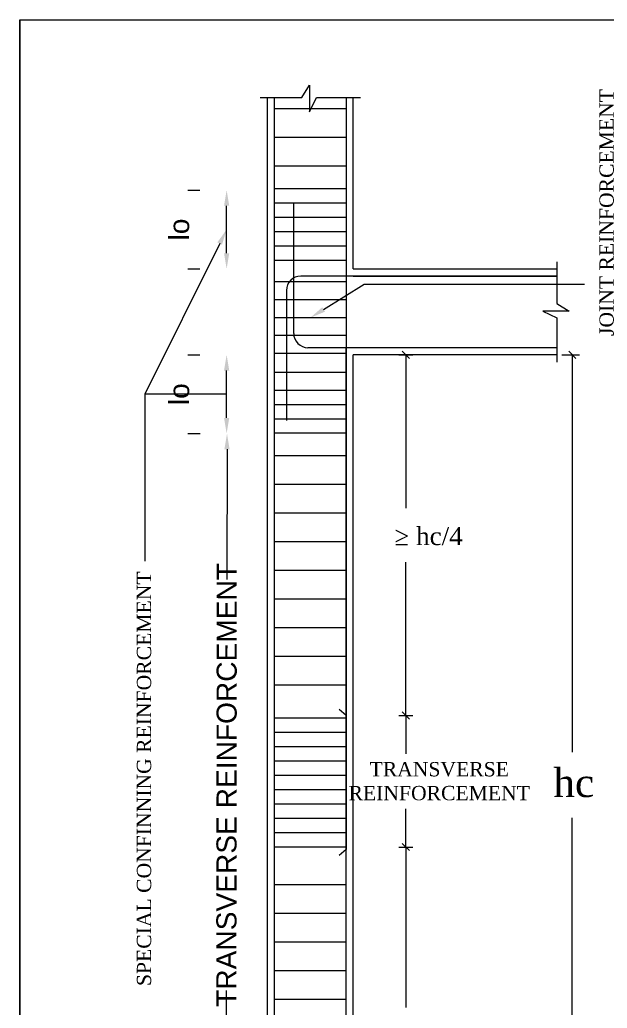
# Model space of a CAD drawing. Header units: metres. Extents: x -1560643 to -1560434, y 43491 to 43663.
# Drawn here: x -1560603.66 to -1560598.19, y 43506.76 to 43515.96 of the extents above; entities that cross this region are included whole.
import ezdxf

# ---------------------------------------------------------------- set-up
doc = ezdxf.new("R2010")
doc.units = ezdxf.units.M
doc.header["$LTSCALE"] = 750
doc.header["$MEASUREMENT"] = 0
doc.layers.get('0').update_dxf_attribs({"lineweight": 5})
doc.layers.add('BLK_1_FLR_0_DRINKING_WATER', color=7, linetype='Continuous', lineweight=5)
doc.styles.get("Standard").update_dxf_attribs({"font": 'arial.ttf'})
doc.styles.add('TIMES', font='times.ttf')

# ---------------------------------------------------------------- blocks, each defined once
blk = doc.blocks.new('_Oblique')
at = {"color": 0, "linetype": 'ByBlock', "lineweight": -2}
blk.add_line((-0.5, -0.5), (0.5, 0.5), dxfattribs=at)
blk = doc.blocks.new('A$C52BB42CC')
at = {"lineweight": -2}
blk.add_line((1557.512491927802, 1007.556189590908), (1557.512491927802, 449.0410357220389), dxfattribs=at)
for p, q in [((1660.903402939089, 979.1136130288724), (1663.669376200443, 983.6201233525207)), ((1663.669376200443, 983.6201233525207), (1663.669376200443, 973.8753190451934)), ((1645.617824918357, 979.1136130288724), (1660.903402939089, 979.1136130288724)), ((1648.24070641119, 569.7422145328492), (1648.240706411248, 979.1136130288724)), ((1650.863587904081, 567.119333039991), (1650.863587904081, 979.1136130288724)), ((1650.863587904081, 475.4499493688491), (1650.863587904081, 979.1136130288724)), ((1663.669376200443, 973.8753190451934), (1666.182744813821, 979.1136130288724)), ((1666.182744813821, 979.1136130288724), (1682.338165818539, 979.1136130288724)), ((1677.092402832786, 979.1136130288576), (1677.092402832786, 727.2817811988533)), ((1679.715284325648, 916.295925779319), (1679.715284325648, 979.1136130288724)), ((1677.092402832786, 974.9013052226472), (1650.863587904081, 974.9013052226472)), ((1677.092402832786, 964.40977925116), (1650.863587904081, 964.40977925116)), ((1677.092402832786, 953.9182532796733), (1650.863587904081, 953.9182532796733)), ((1619.150432299037, 945.1476222008932), (1623.479529678065, 945.1476222008932)), ((1677.092402832786, 945.6350676046496), (1650.863587904081, 945.6350676046496)), ((1633.315335276333, 922.0334790449706), (1633.315335276333, 939.4100689352454)), ((1677.092402832786, 940.3893046189077), (1650.863587904081, 940.3893046189077)), ((1657.878962432791, 892.6899923434828), (1657.878962432791, 940.2882887707092)), ((1677.092402832786, 935.1435416331624), (1650.863587904081, 935.1435416331624)), ((1677.092402832786, 929.8977786474243), (1650.863587904081, 929.8977786474243)), ((1677.092402832786, 924.6520156616788), (1650.863587904081, 924.6520156616788)), ((1619.150432299037, 916.2959257793117), (1623.479529678065, 916.2959257793117)), ((1677.092402832786, 919.406252675937), (1650.863587904081, 919.406252675937)), ((1679.715284325648, 916.295925779319), (1754.35552420307, 916.295925779319)), ((1754.35552420307, 918.9188072721846), (1754.35552420307, 903.6332292514488)), ((1754.35552420307, 913.67304428645), (1660.501843925682, 913.67304428645)), ((1679.715284325648, 913.67304428645), (1754.35552420307, 913.67304428645)), ((1677.092402832786, 911.5376081973227), (1650.863587904081, 911.5376081973227)), ((1655.256080939929, 908.4272813007046), (1655.256080939929, 860.8289848734711)), ((1677.092402832786, 904.98040446515), (1650.863587904081, 904.98040446515)), ((1754.35552420307, 903.6332292514488), (1758.862034526741, 900.8672559901061)), ((1677.092402832786, 898.4232007329738), (1650.863587904081, 898.4232007329738)), ((1758.862034526741, 900.8672559901061), (1749.117230219417, 900.8672559901061)), ((1749.117230219417, 900.8672559901061), (1754.35552420307, 898.3538873766846)), ((1754.3555242031, 898.3538873766811), (1754.3555242031, 882.1984663719812)), ((1677.249839608237, 891.8659970007865), (1651.021024679532, 891.8659970007865)), ((1754.3555242031, 887.4442293577303), (1663.124725418543, 887.4442293577303)), ((1677.092402832786, 567.1193330399765), (1677.092402832786, 887.4442293577303)), ((1754.3555242031, 887.4442293577303), (1677.092402832786, 887.4442293577303)), ((1619.150432299037, 884.8213478648648), (1623.479529678065, 884.8213478648648)), ((1677.092402832786, 885.3087932686102), (1650.863587904081, 885.3087932686102)), ((1679.715284325648, 569.7422145328455), (1679.715284325648, 884.8213478648577)), ((1754.3555242031, 884.8213478648577), (1679.715284325648, 884.8213478648577)), ((1696.387128808739, 884.8213478648577), (1701.576988802903, 884.8213478648577)), ((1698.954107310041, 884.8213478648577), (1698.954107310041, 828.6903392070126)), ((1756.141351316386, 884.8213478648577), (1762.590312193526, 884.8213478648577)), ((1759.967430700664, 884.8213478648577), (1759.967430700664, 739.2990602164027)), ((1633.315335276333, 861.7072047089423), (1633.315335276333, 879.0837945992134)), ((1677.092402832786, 878.3683160151123), (1650.863587904081, 878.3683160151123)), ((1603.321317525085, 870.3954996540778), (1603.321317525085, 809.2969272664087)), ((1633.315335276333, 870.3954996540778), (1603.321317525085, 870.3954996540778)), ((1677.092402832786, 871.8111122829432), (1650.863587904081, 871.8111122829432)), ((1677.092402832786, 866.5653492971976), (1650.863587904081, 866.5653492971976)), ((1677.092402832786, 861.3195863114598), (1650.863587904081, 861.3195863114598)), ((1619.150432299037, 855.9696514432871), (1623.479529678065, 855.9696514432871)), ((1619.150440568773, 855.9876891652057), (1623.618394934223, 855.9835923095125)), ((1677.092402832786, 856.073823325718), (1650.863587904081, 856.073823325718)), ((1633.448935395398, 850.2370225949162), (1633.405191964383, 802.5312530462653)), ((1677.092402832786, 847.7906376506869), (1650.863587904081, 847.7906376506869)), ((1677.092402832786, 837.2991116792073), (1650.863587904081, 837.2991116792073)), ((1677.092402832786, 826.8075857077237), (1650.863587904081, 826.8075857077237)), ((1677.092402832786, 816.3160597362368), (1650.863587904081, 816.3160597362368)), ((1695.293937027687, 815.2953586219593), (1699.585262891894, 815.2953586219593)), ((1698.954107310041, 752.7115494608732), (1698.954107310041, 808.8425581187149)), ((1677.092402832786, 805.8245337647528), (1650.863587904081, 805.8245337647528)), ((1677.092402832786, 795.333007793266), (1650.863587904081, 795.333007793266)), ((1677.092402832786, 784.8414818217861), (1650.863587904081, 784.8414818217861)), ((1677.092402832786, 774.3499558502991), (1650.863587904081, 774.3499558502991)), ((1677.092402832786, 763.8584298788153), (1650.863587904081, 763.8584298788153)), ((1677.092402832786, 752.752072791587), (1674.588902794843, 754.8610155463356)), ((1677.092402832786, 751.7470926885835), (1650.863587904081, 751.7470926885835)), ((1677.092402832786, 727.2817811988533), (1677.092402832786, 752.752072791587)), ((1696.387128808739, 752.7115494608732), (1701.576988802903, 752.7115494608732)), ((1696.387128808739, 752.7115494608732), (1701.576988802903, 752.7115494608732)), ((1698.954107310041, 752.7115494608732), (1698.954107310041, 738.6683051589134)), ((1677.092402832786, 746.5013297028418), (1650.863587904081, 746.5013297028418)), ((1677.092402832786, 741.2555667171001), (1650.863587904081, 741.2555667171001)), ((1677.092402832786, 736.0098037313581), (1650.863587904081, 736.0098037313581)), ((1677.092402832786, 730.7640407456163), (1650.863587904081, 730.7640407456163)), ((1677.092402832786, 725.5182777598748), (1650.863587904081, 725.5182777598748)), ((1677.092402832786, 475.4499493688491), (1677.092402832786, 727.2817811988533)), ((1677.092402832786, 727.2817811988533), (1677.092402832786, 703.6758477630137)), ((1677.092402832786, 720.272514774133), (1650.863587904081, 720.272514774133)), ((1698.954107310041, 704.5352258169078), (1698.954107310041, 718.5784701188677)), ((1677.092402832786, 715.0267517883876), (1650.863587904081, 715.0267517883876)), ((1759.967430700664, 569.7422145328455), (1759.967430700664, 715.2645021813041)), ((1677.092402832786, 709.7809888026532), (1650.863587904081, 709.7809888026532)), ((1677.092402832786, 704.5352258169078), (1650.863587904081, 704.5352258169078)), ((1677.092402832786, 703.6758477630137), (1674.588902794843, 701.4292425990825)), ((1696.387128808739, 704.5352258169078), (1701.576988802903, 704.5352258169078)), ((1696.387128808739, 704.5352258169078), (1701.576988802903, 704.5352258169078)), ((1698.954107310041, 704.5352258169078), (1698.954107310041, 645.7210042789883)), ((1677.092402832786, 690.7051325188838), (1650.863587904081, 690.7051325188838)), ((1677.092402832786, 680.2136065474006), (1650.863587904081, 680.2136065474006)), ((1677.092402832786, 669.7220805759242), (1650.863587904081, 669.7220805759242)), ((1677.092402832786, 659.2305546044298), (1650.863587904081, 659.2305546044298)), ((1633.223458734457, 604.3363838133442), (1633.267202165502, 652.0421533619916)), ((1677.092402832786, 648.7390286329537), (1650.863587904081, 648.7390286329537))]:
    blk.add_line(p, q)
blk.add_lwpolyline([(1557.512491927802, 1007.556189590908), (2395.371143051132, 1007.556189590908), (2395.647551908827, 422.2787309472768), (1557.512491927802, 422.2787309472768)], close=True)
at = {"extrusion": (0, 0, -1)}
blk.add_lwpolyline([(-1630.760952103999, 925.5842021818498), (-1603.321317525085, 870.3954996540778)], dxfattribs=at)
blk.add_lwpolyline([(1668.855793349124, 901.4442277662308), (1683.729376433242, 910.6560681819684), (1764.410559419863, 910.6560681819684)])
for centre, radius, start, end in [((1660.501843925682, 908.4272813007046), 5.245762985742926, 90, 180), ((1663.124725418543, 892.6899923434828), 5.245762985739943, 179.9999999997915, 270)]:
    blk.add_arc(centre, radius, start, end)
for points in [[(1632.359076398716, 939.4100689352454), (1634.27159415392, 939.4100689352454), (1633.315335276333, 945.1476222008932)], [(1632.359076398716, 922.0334790449706), (1634.27159415392, 922.0334790449706), (1633.315335276333, 916.2959257793117)], [(1669.35929785468, 900.6312614361085), (1663.977995368419, 898.4232007329738), (1668.352288843569, 902.2571940963388)], [(1632.359076398716, 879.0837945992134), (1634.27159415392, 879.0837945992134), (1633.315335276333, 884.8213478648648)], [(1632.359076398716, 861.7072047089423), (1634.27159415392, 861.7072047089423), (1633.315335276333, 855.9696514432871)], [(1632.492676919792, 850.2378994286116), (1634.405193870974, 850.2361457612094), (1633.454196397593, 855.974573448555)]]:
    blk.add_solid(points)
blk.add_solid([(-1631.617214072001, 925.1584716531216), (-1633.315335276333, 930.7217739901096), (-1629.90469013594, 926.0099327105818)], dxfattribs=at)
at = {"xscale": 2.622881492865416, "yscale": 2.622881492865416, "zscale": 2.622881492865416}
for p, rotation in [((1698.954107310041, 884.8213478648577), 90), ((1759.967430700664, 884.8213478648577), 90), ((1698.954107310041, 752.7115494608732), 270), ((1698.954107310041, 752.7115494608732), 90), ((1698.954107310041, 704.5352258169078), 90), ((1698.954107310041, 704.5352258169078), 270)]:
    blk.add_blockref('_Oblique', p, dxfattribs=dict(at, rotation=rotation))
at = {"style": 'TIMES'}
for s, p in [('JOINT REINFORCEMENT', (1775.147974279738, 891.7237962634683)), ('SPECIAL CONFINNING REINFORCEMENT', (1605.648224351462, 653.622619519472))]:
    blk.add_text(s, height=5.245762985742103, rotation=90, dxfattribs=at).set_placement(p)
at = {"char_height": 7.376854198699843, "attachment_point": 5}
for s, insert, rotation in [('\\A1;lo', (1615.939692636777, 930.7217739901096), 90), ('\\A1;lo', (1615.939692636777, 870.3954996540778), 90), ('\\A1;TRANSVERSE REINFORCEMENT', (1633.336197064927, 727.2867032041322), 89.94746309935468)]:
    blk.add_mtext(s, dxfattribs=dict(at, insert=insert, rotation=rotation))
at = {"attachment_point": 5, "style": 'TIMES'}
for s, insert, char_height in [('> hc/4', (1707.244295505341, 818.3596672158271), 6.557203732177629), ('TRANSVERSE\\PREINFORCEMENT', (1711.217017654475, 728.6388176812433), 5.245762985742103), ('hc', (1760.506259408925, 728.0143173388933), 10.49152597148421)]:
    blk.add_mtext(s, dxfattribs=dict(at, insert=insert, char_height=char_height))

msp = doc.modelspace()

# ---------------------------------------------------------------- block references
at = {"layer": 'BLK_1_FLR_0_DRINKING_WATER', "xscale": 0.0254016284015961, "yscale": 0.0254016284015961, "zscale": 0.0254016284015961}
msp.add_blockref('A$C52BB42CC', (-1560643.219244889, 43490.36697772178), dxfattribs=at)

doc.saveas('drawing.dxf')
